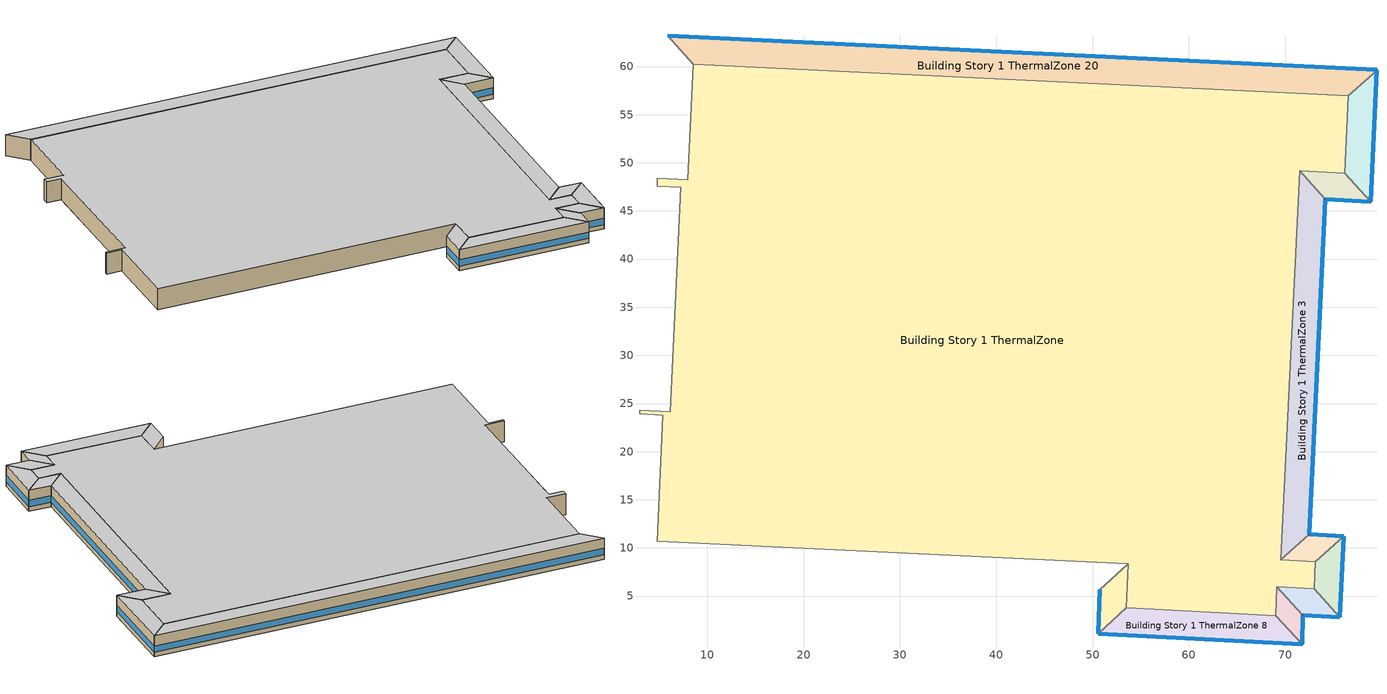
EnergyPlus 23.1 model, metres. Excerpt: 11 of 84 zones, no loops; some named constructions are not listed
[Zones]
Building Story 1 ThermalZone
 floor ground (Typical Insulated Carpeted 8in Slab Floor): 76.59,56.95 76.19,48.94 71.5,49.16 69.54,8.77 73.13,8.55 73.02,5.75 69.14,5.95 69.05,2.94 53.53,3.81 53.69,8.37 4.8,10.69 5.38,23.8 2.95,23.91 2.97,24.27 6.14,24.16 7.23,47.45 4.79,47.57 4.82,48.38 7.98,48.25 8.55,60.23 z0
 wall adiabatic (Typical Interior Wall): 53.69,8.37 53.53,3.81 69.05,2.94 69.14,5.95 73.02,5.75 73.13,8.55 69.54,8.77 71.5,49.16 76.19,48.94 76.59,56.95 8.55,60.23 7.98,48.25 4.82,48.38 4.79,47.57 7.23,47.45 6.14,24.16 2.97,24.27 2.95,23.91 5.38,23.8 4.8,10.69 53.69,8.37 z0:3.6
 ceiling adiabatic (Typical Interior Floor): 8.55,60.23 7.98,48.25 4.82,48.38 4.79,47.57 7.23,47.45 6.14,24.16 2.97,24.27 2.95,23.91 5.38,23.8 4.8,10.69 53.69,8.37 53.53,3.81 69.05,2.94 69.14,5.95 73.02,5.75 73.13,8.55 69.54,8.77 71.5,49.16 76.19,48.94 76.59,56.95 z3.6
Building Story 1 ThermalZone 1
 floor ground (Typical Insulated Carpeted 8in Slab Floor): 79.55,59.64 78.88,45.98 76.19,48.94 76.59,56.95 z0
 wall outside (Typical Insulated Steel Framed Exterior Wall R-12.99): 78.88,45.98 79.55,59.64 z0:3.6
 wall adiabatic (Typical Interior Wall): 79.55,59.64 76.59,56.95 76.19,48.94 78.88,45.98 z0:3.6
 window (U 0.55 SHGC 0.25): 78.88,46 79.55,59.61 z0.76:1.85
 ceiling adiabatic (Typical Interior Floor): 76.59,56.95 76.19,48.94 78.88,45.98 79.55,59.64 z3.6
Building Story 1 ThermalZone 2
 floor ground (Typical Insulated Carpeted 8in Slab Floor): 78.88,45.98 74.19,46.2 71.5,49.16 76.19,48.94 z0
 wall outside (Typical Insulated Steel Framed Exterior Wall R-12.99): 74.19,46.2 78.88,45.98 z0:3.6
 wall adiabatic (Typical Interior Wall): 78.88,45.98 76.19,48.94 71.5,49.16 74.19,46.2 z0:3.6
 window (U 0.55 SHGC 0.25): 74.22,46.2 78.85,45.98 z0.76:1.85
 ceiling adiabatic (Typical Interior Floor): 76.19,48.94 71.5,49.16 74.19,46.2 78.88,45.98 z3.6
Building Story 1 ThermalZone 20
 floor ground (Typical Insulated Carpeted 8in Slab Floor): 5.86,63.19 79.55,59.64 76.59,56.95 8.55,60.23 z0
 wall outside (Typical Insulated Steel Framed Exterior Wall R-12.99): 79.55,59.64 5.86,63.19 z0:3.6
 wall adiabatic (Typical Interior Wall): 5.86,63.19 8.55,60.23 76.59,56.95 79.55,59.64 z0:3.6
 window (U 0.55 SHGC 0.25): 79.52,59.64 5.89,63.19 z0.76:1.84
 ceiling adiabatic (Typical Interior Ceiling): 8.55,60.23 76.59,56.95 79.55,59.64 5.86,63.19 z3.6
Building Story 1 ThermalZone 3
 floor ground (Typical Insulated Carpeted 8in Slab Floor): 74.19,46.2 72.52,11.44 69.54,8.77 71.5,49.16 z0
 wall outside (Typical Insulated Steel Framed Exterior Wall R-12.99): 72.52,11.44 74.19,46.2 z0:3.6
 wall adiabatic (Typical Interior Wall): 74.19,46.2 71.5,49.16 69.54,8.77 72.52,11.44 z0:3.6
 window (U 0.55 SHGC 0.25): 72.52,11.46 74.19,46.18 z0.76:1.84
 ceiling adiabatic (Typical Interior Floor): 71.5,49.16 69.54,8.77 72.52,11.44 74.19,46.2 z3.6
Building Story 1 ThermalZone 4
 floor ground (Typical Insulated Carpeted 8in Slab Floor): 72.52,11.44 76.12,11.22 73.13,8.55 69.54,8.77 z0
 wall outside (Typical Insulated Steel Framed Exterior Wall R-12.99): 76.12,11.22 72.52,11.44 z0:3.6
 wall adiabatic (Typical Interior Wall): 72.52,11.44 69.54,8.77 73.13,8.55 76.12,11.22 z0:3.6
 window (U 0.55 SHGC 0.25): 76.09,11.22 72.54,11.44 z0.76:1.86
 ceiling adiabatic (Typical Interior Floor): 69.54,8.77 73.13,8.55 76.12,11.22 72.52,11.44 z3.6
Building Story 1 ThermalZone 5
 floor ground (Typical Insulated Carpeted 8in Slab Floor): 76.12,11.22 75.7,2.78 73.02,5.75 73.13,8.55 z0
 wall outside (Typical Insulated Steel Framed Exterior Wall R-12.99): 75.7,2.78 76.12,11.22 z0:3.6
 wall adiabatic (Typical Interior Wall): 76.12,11.22 73.13,8.55 73.02,5.75 75.7,2.78 z0:3.6
 window (U 0.55 SHGC 0.25): 75.7,2.8 76.11,11.19 z0.76:1.85
 ceiling adiabatic (Typical Interior Floor): 73.13,8.55 73.02,5.75 75.7,2.78 76.12,11.22 z3.6
Building Story 1 ThermalZone 6
 floor ground (Typical Insulated Carpeted 8in Slab Floor): 75.7,2.78 71.85,3 69.14,5.95 73.02,5.75 z0
 wall outside (Typical Insulated Steel Framed Exterior Wall R-12.99): 71.85,3 75.7,2.78 z0:3.6
 wall adiabatic (Typical Interior Wall): 75.7,2.78 73.02,5.75 69.14,5.95 71.85,3 z0:3.6
 window (U 0.55 SHGC 0.25): 71.87,3 75.67,2.78 z0.76:1.86
 ceiling adiabatic (Typical Interior Floor): 73.02,5.75 69.14,5.95 71.85,3 75.7,2.78 z3.6
Building Story 1 ThermalZone 7
 floor ground (Typical Insulated Carpeted 8in Slab Floor): 71.85,3 71.76,0 69.05,2.94 69.14,5.95 z0
 wall outside (Typical Insulated Steel Framed Exterior Wall R-12.99): 71.76,0 71.85,3 z0:3.6
 wall adiabatic (Typical Interior Wall): 71.85,3 69.14,5.95 69.05,2.94 71.76,0 z0:3.6
 window (U 0.55 SHGC 0.25): 71.76,0.03 71.84,2.97 z0.76:1.86
 ceiling adiabatic (Typical Interior Floor): 69.14,5.95 69.05,2.94 71.76,0 71.85,3 z3.6
Building Story 1 ThermalZone 8
 floor ground (Typical Insulated Carpeted 8in Slab Floor): 71.76,0 50.58,1.11 53.53,3.81 69.05,2.94 z0
 wall outside (Typical Insulated Steel Framed Exterior Wall R-12.99): 50.58,1.11 71.76,0 z0:3.6
 wall adiabatic (Typical Interior Wall): 71.76,0 69.05,2.94 53.53,3.81 50.58,1.11 z0:3.6
 window (U 0.55 SHGC 0.25): 50.6,1.11 71.74,0 z0.76:1.84
 ceiling adiabatic (Typical Interior Floor): 69.05,2.94 53.53,3.81 50.58,1.11 71.76,0 z3.6
Building Story 1 ThermalZone 9
 floor ground (Typical Insulated Carpeted 8in Slab Floor): 50.58,1.11 50.74,5.66 53.69,8.37 53.53,3.81 z0
 wall outside (Typical Insulated Steel Framed Exterior Wall R-12.99): 50.74,5.66 50.58,1.11 z0:3.6
 wall adiabatic (Typical Interior Wall): 50.58,1.11 53.53,3.81 53.69,8.37 50.74,5.66 z0:3.6
 window (U 0.55 SHGC 0.25): 50.74,5.64 50.58,1.14 z0.76:1.85
 ceiling adiabatic (Typical Interior Floor): 53.53,3.81 53.69,8.37 50.74,5.66 50.58,1.11 z3.6
[Material] Thermal Absorptance=0.9; Solar Absorptance=0.7
Name | Roughness | Thickness {m} | Conductivity {W/m-K} | Density {kg/m3} | Specific Heat {J/kg-K} | Visible Absorptance
100mm Normalweight concrete floor | MediumRough | 0.1016 | 2.31045 | 2322 | 832.557 | 0.7
25mm Stucco | Smooth | 0.0254 | 0.72 | 1856 | 840 | 0.7
5/8 in. Gypsum Board | MediumSmooth | 0.0159 | 0.16 | 800 | 1090 | 0.7
8 in. Normalweight Concrete Floor | MediumRough | 0.2032 | 2.31 | 2322 | 832 | 0.7
G01 13mm gypsum board | Smooth | 0.0127 | 0.160031 | 800.001 | 1090.73 | 0.5
[Material:NoMass] Roughness=Smooth; Thermal Absorptance=0.9; Solar Absorptance=0.7
Name | Thermal Resistance {m2-K/W} | Visible Absorptance
CP02 CARPET PAD; Typical Carpet Pad | 0.21648 | 0.8
Typical Insulation R-10.81 | 1.90342 | 0.7
[WindowMaterial:Gas]
Gap_1_W_0_0032: Gas Type=Air; Thickness {m}=0.0032
[WindowMaterial:Glazing] Optical Data Type=SpectralAverage; Infrared Transmittance at Normal Incidence=0; Back Side Infrared Hemispherical Emissivity=0.84; Conductivity {W/m-K}=1; Dirt Correction Factor for Solar and Visible Transmittance=1; Solar Diffusing=No
Name | Thickness {m} | Solar Transmittance at Normal Incidence | Front Side Solar Reflectance at Normal Incidence | Back Side Solar Reflectance at Normal Incidence | Visible Transmittance at Normal Incidence | Front Side Visible Reflectance at Normal Incidence | Back Side Visible Reflectance at Normal Incidence | Front Side Infrared Hemispherical Emissivity
Glass_2022F_LayerAvg | 0.0039 | 0.355897 | 0.394095 | 0.265645 | 0.677694 | 0.042734 | 0.05547 | 0.046
Glass_2175_LayerAvg | 0.0086 | 0.167758 | 0.217606 | 0.437978 | 0.416044 | 0.078729 | 0.10654 | 0.84
[Construction]
Typical Insulated Carpeted 8in Slab Floor: 8 in. Normalweight Concrete Floor, Typical Carpet Pad
Typical Insulated Steel Framed Exterior Wall R-12.99: 25mm Stucco, 5/8 in. Gypsum Board, Typical Insulation R-10.81, 5/8 in. Gypsum Board
Typical Interior Ceiling: CP02 CARPET PAD, 100mm Normalweight concrete floor
Typical Interior Floor: 100mm Normalweight concrete floor, CP02 CARPET PAD
Typical Interior Wall: G01 13mm gypsum board, G01 13mm gypsum board
U 0.55 SHGC 0.25: Glass_2175_LayerAvg, Gap_1_W_0_0032, Glass_2022F_LayerAvg
[Zone] Multiplier=1; Part of Total Floor Area=Yes
Building Story 1 ThermalZone; Building Story 1 ThermalZone 1; Building Story 1 ThermalZone 2; Building Story 1 ThermalZone 20; Building Story 1 ThermalZone 3; Building Story 1 ThermalZone 4; Building Story 1 ThermalZone 5; Building Story 1 ThermalZone 6; Building Story 1 ThermalZone 7; Building Story 1 ThermalZone 8; Building Story 1 ThermalZone 9
[Space] Space Type=Story Ground Blended Space Type
Name | Zone
Building Story 1 Space | Building Story 1 ThermalZone
Building Story 1 Space 1 | Building Story 1 ThermalZone 1
Building Story 1 Space 2 | Building Story 1 ThermalZone 2
Building Story 1 Space 20 | Building Story 1 ThermalZone 20
Building Story 1 Space 3 | Building Story 1 ThermalZone 3
Building Story 1 Space 4 | Building Story 1 ThermalZone 4
Building Story 1 Space 5 | Building Story 1 ThermalZone 5
Building Story 1 Space 6 | Building Story 1 ThermalZone 6
Building Story 1 Space 7 | Building Story 1 ThermalZone 7
Building Story 1 Space 8 | Building Story 1 ThermalZone 8
Building Story 1 Space 9 | Building Story 1 ThermalZone 9
[InternalMass] Construction=InteriorFurnishings 1
Name | Zone or ZoneList | Space or SpaceList | Surface Area {m2}
Building Story 1 Space 3 Office OfficeLarge Data Center A  - Story Ground Mass; Building Story 1 Space 3 Office OfficeLarge Data Center C  - Story Ground Mass | Building Story 1 ThermalZone 3 | Building Story 1 Space 3 | 0.28135
Building Story 1 Space 4 Office OfficeLarge Data Center A  - Story Ground Mass; Building Story 1 Space 4 Office OfficeLarge Data Center C  - Story Ground Mass | Building Story 1 ThermalZone 4 | Building Story 1 Space 4 | 0.0270395
Building Story 1 Space 1 Office OfficeLarge Data Center A  - Story Ground Mass; Building Story 1 Space 1 Office OfficeLarge Data Center C  - Story Ground Mass | Building Story 1 ThermalZone 1 | Building Story 1 Space 1 | 0.0808655
Building Story 1 Space 7 Office OfficeLarge Data Center A  - Story Ground Mass; Building Story 1 Space 7 Office OfficeLarge Data Center C  - Story Ground Mass | Building Story 1 ThermalZone 7 | Building Story 1 Space 7 | 0.0221052
Building Story 1 Space Office OfficeLarge Data Center A  - Story Ground Mass; Building Story 1 Space Office OfficeLarge Data Center C  - Story Ground Mass | Building Story 1 ThermalZone | Building Story 1 Space | 8.70961
Building Story 1 Space 6 Office OfficeLarge Data Center A  - Story Ground Mass; Building Story 1 Space 6 Office OfficeLarge Data Center C  - Story Ground Mass | Building Story 1 ThermalZone 6 | Building Story 1 Space 6 | 0.0287076
Building Story 1 Space 2 Office OfficeLarge Data Center A  - Story Ground Mass; Building Story 1 Space 2 Office OfficeLarge Data Center C  - Story Ground Mass | Building Story 1 ThermalZone 2 | Building Story 1 Space 2 | 0.0350144
Building Story 1 Space 5 Office OfficeLarge Data Center A  - Story Ground Mass; Building Story 1 Space 5 Office OfficeLarge Data Center C  - Story Ground Mass | Building Story 1 ThermalZone 5 | Building Story 1 Space 5 | 0.041962
Building Story 1 Space 8 Office OfficeLarge Data Center A  - Story Ground Mass; Building Story 1 Space 8 Office OfficeLarge Data Center C  - Story Ground Mass | Building Story 1 ThermalZone 8 | Building Story 1 Space 8 | 0.136657
Building Story 1 Space 9 Office OfficeLarge Data Center A  - Story Ground Mass; Building Story 1 Space 9 Office OfficeLarge Data Center C  - Story Ground Mass | Building Story 1 ThermalZone 9 | Building Story 1 Space 9 | 0.0342299
Building Story 1 Space 20 Office OfficeLarge Data Center A  - Story Ground Mass; Building Story 1 Space 20 Office OfficeLarge Data Center C  - Story Ground Mass | Building Story 1 ThermalZone 20 | Building Story 1 Space 20 | 0.528666
Building Story 1 Space 3 Office OfficeLarge Data Center B  - Story Ground Mass | Building Story 1 ThermalZone 3 | Building Story 1 Space 3 | 2.6494
Building Story 1 Space 4 Office OfficeLarge Data Center B  - Story Ground Mass | Building Story 1 ThermalZone 4 | Building Story 1 Space 4 | 0.254624
Building Story 1 Space 1 Office OfficeLarge Data Center B  - Story Ground Mass | Building Story 1 ThermalZone 1 | Building Story 1 Space 1 | 0.761489
Building Story 1 Space 7 Office OfficeLarge Data Center B  - Story Ground Mass | Building Story 1 ThermalZone 7 | Building Story 1 Space 7 | 0.208159
Building Story 1 Space Office OfficeLarge Data Center B  - Story Ground Mass | Building Story 1 ThermalZone | Building Story 1 Space | 82.0161
Building Story 1 Space 6 Office OfficeLarge Data Center B  - Story Ground Mass | Building Story 1 ThermalZone 6 | Building Story 1 Space 6 | 0.270332
Building Story 1 Space 2 Office OfficeLarge Data Center B  - Story Ground Mass | Building Story 1 ThermalZone 2 | Building Story 1 Space 2 | 0.329721
Building Story 1 Space 5 Office OfficeLarge Data Center B  - Story Ground Mass | Building Story 1 ThermalZone 5 | Building Story 1 Space 5 | 0.395145
Building Story 1 Space 8 Office OfficeLarge Data Center B  - Story Ground Mass | Building Story 1 ThermalZone 8 | Building Story 1 Space 8 | 1.28686
Building Story 1 Space 9 Office OfficeLarge Data Center B  - Story Ground Mass | Building Story 1 ThermalZone 9 | Building Story 1 Space 9 | 0.322334
Building Story 1 Space 20 Office OfficeLarge Data Center B  - Story Ground Mass | Building Story 1 ThermalZone 20 | Building Story 1 Space 20 | 4.97831
Building Story 1 Space 3 Office OfficeLarge Main Data Center A  - Story Ground Mass; Building Story 1 Space 3 Office OfficeLarge Main Data Center C  - Story Ground Mass | Building Story 1 ThermalZone 3 | Building Story 1 Space 3 | 0.505831
Building Story 1 Space 4 Office OfficeLarge Main Data Center A  - Story Ground Mass; Building Story 1 Space 4 Office OfficeLarge Main Data Center C  - Story Ground Mass | Building Story 1 ThermalZone 4 | Building Story 1 Space 4 | 0.0486136
Building Story 1 Space 1 Office OfficeLarge Main Data Center A  - Story Ground Mass; Building Story 1 Space 1 Office OfficeLarge Main Data Center C  - Story Ground Mass | Building Story 1 ThermalZone 1 | Building Story 1 Space 1 | 0.145386
Building Story 1 Space 7 Office OfficeLarge Main Data Center A  - Story Ground Mass; Building Story 1 Space 7 Office OfficeLarge Main Data Center C  - Story Ground Mass | Building Story 1 ThermalZone 7 | Building Story 1 Space 7 | 0.0397424
Building Story 1 Space Office OfficeLarge Main Data Center A  - Story Ground Mass; Building Story 1 Space Office OfficeLarge Main Data Center C  - Story Ground Mass | Building Story 1 ThermalZone | Building Story 1 Space | 15.6588
Building Story 1 Space 6 Office OfficeLarge Main Data Center A  - Story Ground Mass; Building Story 1 Space 6 Office OfficeLarge Main Data Center C  - Story Ground Mass | Building Story 1 ThermalZone 6 | Building Story 1 Space 6 | 0.0516125
Building Story 1 Space 2 Office OfficeLarge Main Data Center A  - Story Ground Mass; Building Story 1 Space 2 Office OfficeLarge Main Data Center C  - Story Ground Mass | Building Story 1 ThermalZone 2 | Building Story 1 Space 2 | 0.0629514
Building Story 1 Space 5 Office OfficeLarge Main Data Center A  - Story Ground Mass; Building Story 1 Space 5 Office OfficeLarge Main Data Center C  - Story Ground Mass | Building Story 1 ThermalZone 5 | Building Story 1 Space 5 | 0.0754424
Building Story 1 Space 8 Office OfficeLarge Main Data Center A  - Story Ground Mass; Building Story 1 Space 8 Office OfficeLarge Main Data Center C  - Story Ground Mass | Building Story 1 ThermalZone 8 | Building Story 1 Space 8 | 0.245691
Building Story 1 Space 9 Office OfficeLarge Main Data Center A  - Story Ground Mass; Building Story 1 Space 9 Office OfficeLarge Main Data Center C  - Story Ground Mass | Building Story 1 ThermalZone 9 | Building Story 1 Space 9 | 0.061541
Building Story 1 Space 20 Office OfficeLarge Main Data Center A  - Story Ground Mass; Building Story 1 Space 20 Office OfficeLarge Main Data Center C  - Story Ground Mass | Building Story 1 ThermalZone 20 | Building Story 1 Space 20 | 0.950474
Building Story 1 Space 3 Office OfficeLarge Main Data Center B  - Story Ground Mass | Building Story 1 ThermalZone 3 | Building Story 1 Space 3 | 4.76328
Building Story 1 Space 4 Office OfficeLarge Main Data Center B  - Story Ground Mass | Building Story 1 ThermalZone 4 | Building Story 1 Space 4 | 0.457782
Building Story 1 Space 1 Office OfficeLarge Main Data Center B  - Story Ground Mass | Building Story 1 ThermalZone 1 | Building Story 1 Space 1 | 1.36906
Building Story 1 Space 7 Office OfficeLarge Main Data Center B  - Story Ground Mass | Building Story 1 ThermalZone 7 | Building Story 1 Space 7 | 0.374244
Building Story 1 Space Office OfficeLarge Main Data Center B  - Story Ground Mass | Building Story 1 ThermalZone | Building Story 1 Space | 147.455
Building Story 1 Space 6 Office OfficeLarge Main Data Center B  - Story Ground Mass | Building Story 1 ThermalZone 6 | Building Story 1 Space 6 | 0.486022
Building Story 1 Space 2 Office OfficeLarge Main Data Center B  - Story Ground Mass | Building Story 1 ThermalZone 2 | Building Story 1 Space 2 | 0.592797
Building Story 1 Space 5 Office OfficeLarge Main Data Center B  - Story Ground Mass | Building Story 1 ThermalZone 5 | Building Story 1 Space 5 | 0.710421
Building Story 1 Space 8 Office OfficeLarge Main Data Center B  - Story Ground Mass | Building Story 1 ThermalZone 8 | Building Story 1 Space 8 | 2.31361
Building Story 1 Space 9 Office OfficeLarge Main Data Center B  - Story Ground Mass | Building Story 1 ThermalZone 9 | Building Story 1 Space 9 | 0.579515
Building Story 1 Space 20 Office OfficeLarge Main Data Center B  - Story Ground Mass | Building Story 1 ThermalZone 20 | Building Story 1 Space 20 | 8.95036
Building Story 1 Space 3 SecondarySchool Auditorium A  - Story Ground Mass; Building Story 1 Space 3 SecondarySchool Auditorium C  - Story Ground Mass | Building Story 1 ThermalZone 3 | Building Story 1 Space 3 | 2.26277
Building Story 1 Space 4 SecondarySchool Auditorium A  - Story Ground Mass; Building Story 1 Space 4 SecondarySchool Auditorium C  - Story Ground Mass | Building Story 1 ThermalZone 4 | Building Story 1 Space 4 | 0.217467
Building Story 1 Space 1 SecondarySchool Auditorium A  - Story Ground Mass; Building Story 1 Space 1 SecondarySchool Auditorium C  - Story Ground Mass | Building Story 1 ThermalZone 1 | Building Story 1 Space 1 | 0.650365
Building Story 1 Space 7 SecondarySchool Auditorium A  - Story Ground Mass; Building Story 1 Space 7 SecondarySchool Auditorium C  - Story Ground Mass | Building Story 1 ThermalZone 7 | Building Story 1 Space 7 | 0.177783
Building Story 1 Space SecondarySchool Auditorium A  - Story Ground Mass; Building Story 1 Space SecondarySchool Auditorium C  - Story Ground Mass | Building Story 1 ThermalZone | Building Story 1 Space | 70.0475
Building Story 1 Space 6 SecondarySchool Auditorium A  - Story Ground Mass; Building Story 1 Space 6 SecondarySchool Auditorium C  - Story Ground Mass | Building Story 1 ThermalZone 6 | Building Story 1 Space 6 | 0.230882
Building Story 1 Space 2 SecondarySchool Auditorium A  - Story Ground Mass; Building Story 1 Space 2 SecondarySchool Auditorium C  - Story Ground Mass | Building Story 1 ThermalZone 2 | Building Story 1 Space 2 | 0.281605
Building Story 1 Space 5 SecondarySchool Auditorium A  - Story Ground Mass; Building Story 1 Space 5 SecondarySchool Auditorium C  - Story Ground Mass | Building Story 1 ThermalZone 5 | Building Story 1 Space 5 | 0.337482
Building Story 1 Space 8 SecondarySchool Auditorium A  - Story Ground Mass; Building Story 1 Space 8 SecondarySchool Auditorium C  - Story Ground Mass | Building Story 1 ThermalZone 8 | Building Story 1 Space 8 | 1.09907
Building Story 1 Space 9 SecondarySchool Auditorium A  - Story Ground Mass; Building Story 1 Space 9 SecondarySchool Auditorium C  - Story Ground Mass | Building Story 1 ThermalZone 9 | Building Story 1 Space 9 | 0.275296
Building Story 1 Space 20 SecondarySchool Auditorium A  - Story Ground Mass; Building Story 1 Space 20 SecondarySchool Auditorium C  - Story Ground Mass | Building Story 1 ThermalZone 20 | Building Story 1 Space 20 | 4.25182
Building Story 1 Space 3 SecondarySchool Auditorium B  - Story Ground Mass | Building Story 1 ThermalZone 3 | Building Story 1 Space 3 | 21.3079
Building Story 1 Space 4 SecondarySchool Auditorium B  - Story Ground Mass | Building Story 1 ThermalZone 4 | Building Story 1 Space 4 | 2.04783
Building Story 1 Space 1 SecondarySchool Auditorium B  - Story Ground Mass | Building Story 1 ThermalZone 1 | Building Story 1 Space 1 | 6.12432
Building Story 1 Space 7 SecondarySchool Auditorium B  - Story Ground Mass | Building Story 1 ThermalZone 7 | Building Story 1 Space 7 | 1.67413
Building Story 1 Space SecondarySchool Auditorium B  - Story Ground Mass | Building Story 1 ThermalZone | Building Story 1 Space | 659.619
Building Story 1 Space 6 SecondarySchool Auditorium B  - Story Ground Mass | Building Story 1 ThermalZone 6 | Building Story 1 Space 6 | 2.17416
Building Story 1 Space 2 SecondarySchool Auditorium B  - Story Ground Mass | Building Story 1 ThermalZone 2 | Building Story 1 Space 2 | 2.6518
Building Story 1 Space 5 SecondarySchool Auditorium B  - Story Ground Mass | Building Story 1 ThermalZone 5 | Building Story 1 Space 5 | 3.17798
Building Story 1 Space 8 SecondarySchool Auditorium B  - Story Ground Mass | Building Story 1 ThermalZone 8 | Building Story 1 Space 8 | 10.3496
Building Story 1 Space 9 SecondarySchool Auditorium B  - Story Ground Mass | Building Story 1 ThermalZone 9 | Building Story 1 Space 9 | 2.59239
Building Story 1 Space 20 SecondarySchool Auditorium B  - Story Ground Mass | Building Story 1 ThermalZone 20 | Building Story 1 Space 20 | 40.0383
Building Story 1 Space 3 SecondarySchool Cafeteria A  - Story Ground Mass; Building Story 1 Space 3 SecondarySchool Cafeteria C  - Story Ground Mass | Building Story 1 ThermalZone 3 | Building Story 1 Space 3 | 1.43219
Building Story 1 Space 4 SecondarySchool Cafeteria A  - Story Ground Mass; Building Story 1 Space 4 SecondarySchool Cafeteria C  - Story Ground Mass | Building Story 1 ThermalZone 4 | Building Story 1 Space 4 | 0.137643
Building Story 1 Space 1 SecondarySchool Cafeteria A  - Story Ground Mass; Building Story 1 Space 1 SecondarySchool Cafeteria C  - Story Ground Mass | Building Story 1 ThermalZone 1 | Building Story 1 Space 1 | 0.41164
Building Story 1 Space 7 SecondarySchool Cafeteria A  - Story Ground Mass; Building Story 1 Space 7 SecondarySchool Cafeteria C  - Story Ground Mass | Building Story 1 ThermalZone 7 | Building Story 1 Space 7 | 0.112525
Building Story 1 Space SecondarySchool Cafeteria A  - Story Ground Mass; Building Story 1 Space SecondarySchool Cafeteria C  - Story Ground Mass | Building Story 1 ThermalZone | Building Story 1 Space | 44.3356
Building Story 1 Space 6 SecondarySchool Cafeteria A  - Story Ground Mass; Building Story 1 Space 6 SecondarySchool Cafeteria C  - Story Ground Mass | Building Story 1 ThermalZone 6 | Building Story 1 Space 6 | 0.146134
Building Story 1 Space 2 SecondarySchool Cafeteria A  - Story Ground Mass; Building Story 1 Space 2 SecondarySchool Cafeteria C  - Story Ground Mass | Building Story 1 ThermalZone 2 | Building Story 1 Space 2 | 0.178238
Building Story 1 Space 5 SecondarySchool Cafeteria A  - Story Ground Mass; Building Story 1 Space 5 SecondarySchool Cafeteria C  - Story Ground Mass | Building Story 1 ThermalZone 5 | Building Story 1 Space 5 | 0.213605
Building Story 1 Space 8 SecondarySchool Cafeteria A  - Story Ground Mass; Building Story 1 Space 8 SecondarySchool Cafeteria C  - Story Ground Mass | Building Story 1 ThermalZone 8 | Building Story 1 Space 8 | 0.69564
Building Story 1 Space 9 SecondarySchool Cafeteria A  - Story Ground Mass; Building Story 1 Space 9 SecondarySchool Cafeteria C  - Story Ground Mass | Building Story 1 ThermalZone 9 | Building Story 1 Space 9 | 0.174245
Building Story 1 Space 20 SecondarySchool Cafeteria A  - Story Ground Mass; Building Story 1 Space 20 SecondarySchool Cafeteria C  - Story Ground Mass | Building Story 1 ThermalZone 20 | Building Story 1 Space 20 | 2.69113
Building Story 1 Space 3 SecondarySchool Cafeteria B  - Story Ground Mass | Building Story 1 ThermalZone 3 | Building Story 1 Space 3 | 13.4866
Building Story 1 Space 4 SecondarySchool Cafeteria B  - Story Ground Mass | Building Story 1 ThermalZone 4 | Building Story 1 Space 4 | 1.29614
Building Story 1 Space 1 SecondarySchool Cafeteria B  - Story Ground Mass | Building Story 1 ThermalZone 1 | Building Story 1 Space 1 | 3.8763
Building Story 1 Space 7 SecondarySchool Cafeteria B  - Story Ground Mass | Building Story 1 ThermalZone 7 | Building Story 1 Space 7 | 1.05962
Building Story 1 Space SecondarySchool Cafeteria B  - Story Ground Mass | Building Story 1 ThermalZone | Building Story 1 Space | 417.497
Building Story 1 Space 6 SecondarySchool Cafeteria B  - Story Ground Mass | Building Story 1 ThermalZone 6 | Building Story 1 Space 6 | 1.3761
Building Story 1 Space 2 SecondarySchool Cafeteria B  - Story Ground Mass | Building Story 1 ThermalZone 2 | Building Story 1 Space 2 | 1.67842
Building Story 1 Space 5 SecondarySchool Cafeteria B  - Story Ground Mass | Building Story 1 ThermalZone 5 | Building Story 1 Space 5 | 2.01146
Building Story 1 Space 8 SecondarySchool Cafeteria B  - Story Ground Mass | Building Story 1 ThermalZone 8 | Building Story 1 Space 8 | 6.55066
Building Story 1 Space 9 SecondarySchool Cafeteria B  - Story Ground Mass | Building Story 1 ThermalZone 9 | Building Story 1 Space 9 | 1.64082
Building Story 1 Space 20 SecondarySchool Cafeteria B  - Story Ground Mass | Building Story 1 ThermalZone 20 | Building Story 1 Space 20 | 25.3417
Building Story 1 Space 3 SecondarySchool ComputerRoom A  - Story Ground Mass; Building Story 1 Space 3 SecondarySchool ComputerRoom C  - Story Ground Mass | Building Story 1 ThermalZone 3 | Building Story 1 Space 3 | 2.18645
Building Story 1 Space 4 SecondarySchool ComputerRoom A  - Story Ground Mass; Building Story 1 Space 4 SecondarySchool ComputerRoom C  - Story Ground Mass | Building Story 1 ThermalZone 4 | Building Story 1 Space 4 | 0.210132
Building Story 1 Space 1 SecondarySchool ComputerRoom A  - Story Ground Mass; Building Story 1 Space 1 SecondarySchool ComputerRoom C  - Story Ground Mass | Building Story 1 ThermalZone 1 | Building Story 1 Space 1 | 0.628428
Building Story 1 Space 7 SecondarySchool ComputerRoom A  - Story Ground Mass; Building Story 1 Space 7 SecondarySchool ComputerRoom C  - Story Ground Mass | Building Story 1 ThermalZone 7 | Building Story 1 Space 7 | 0.171786
Building Story 1 Space SecondarySchool ComputerRoom A  - Story Ground Mass; Building Story 1 Space SecondarySchool ComputerRoom C  - Story Ground Mass | Building Story 1 ThermalZone | Building Story 1 Space | 67.6848
Building Story 1 Space 6 SecondarySchool ComputerRoom A  - Story Ground Mass; Building Story 1 Space 6 SecondarySchool ComputerRoom C  - Story Ground Mass | Building Story 1 ThermalZone 6 | Building Story 1 Space 6 | 0.223094
Building Story 1 Space 2 SecondarySchool ComputerRoom A  - Story Ground Mass; Building Story 1 Space 2 SecondarySchool ComputerRoom C  - Story Ground Mass | Building Story 1 ThermalZone 2 | Building Story 1 Space 2 | 0.272107
Building Story 1 Space 5 SecondarySchool ComputerRoom A  - Story Ground Mass; Building Story 1 Space 5 SecondarySchool ComputerRoom C  - Story Ground Mass | Building Story 1 ThermalZone 5 | Building Story 1 Space 5 | 0.326099
Building Story 1 Space 8 SecondarySchool ComputerRoom A  - Story Ground Mass; Building Story 1 Space 8 SecondarySchool ComputerRoom C  - Story Ground Mass | Building Story 1 ThermalZone 8 | Building Story 1 Space 8 | 1.062
Building Story 1 Space 9 SecondarySchool ComputerRoom A  - Story Ground Mass; Building Story 1 Space 9 SecondarySchool ComputerRoom C  - Story Ground Mass | Building Story 1 ThermalZone 9 | Building Story 1 Space 9 | 0.26601
Building Story 1 Space 20 SecondarySchool ComputerRoom A  - Story Ground Mass; Building Story 1 Space 20 SecondarySchool ComputerRoom C  - Story Ground Mass | Building Story 1 ThermalZone 20 | Building Story 1 Space 20 | 4.10841
Building Story 1 Space 3 SecondarySchool ComputerRoom B  - Story Ground Mass | Building Story 1 ThermalZone 3 | Building Story 1 Space 3 | 20.5892
Building Story 1 Space 4 SecondarySchool ComputerRoom B  - Story Ground Mass | Building Story 1 ThermalZone 4 | Building Story 1 Space 4 | 1.97875
Building Story 1 Space 1 SecondarySchool ComputerRoom B  - Story Ground Mass | Building Story 1 ThermalZone 1 | Building Story 1 Space 1 | 5.91774
Building Story 1 Space 7 SecondarySchool ComputerRoom B  - Story Ground Mass | Building Story 1 ThermalZone 7 | Building Story 1 Space 7 | 1.61766
Building Story 1 Space SecondarySchool ComputerRoom B  - Story Ground Mass | Building Story 1 ThermalZone | Building Story 1 Space | 637.37
Building Story 1 Space 6 SecondarySchool ComputerRoom B  - Story Ground Mass | Building Story 1 ThermalZone 6 | Building Story 1 Space 6 | 2.10082
Building Story 1 Space 2 SecondarySchool ComputerRoom B  - Story Ground Mass | Building Story 1 ThermalZone 2 | Building Story 1 Space 2 | 2.56236
Building Story 1 Space 5 SecondarySchool ComputerRoom B  - Story Ground Mass | Building Story 1 ThermalZone 5 | Building Story 1 Space 5 | 3.07078
Building Story 1 Space 8 SecondarySchool ComputerRoom B  - Story Ground Mass | Building Story 1 ThermalZone 8 | Building Story 1 Space 8 | 10.0005
Building Story 1 Space 9 SecondarySchool ComputerRoom B  - Story Ground Mass | Building Story 1 ThermalZone 9 | Building Story 1 Space 9 | 2.50494
Building Story 1 Space 20 SecondarySchool ComputerRoom B  - Story Ground Mass | Building Story 1 ThermalZone 20 | Building Story 1 Space 20 | 38.6878
Building Story 1 Space 3 SecondarySchool Gym A  - Story Ground Mass; Building Story 1 Space 3 SecondarySchool Gym C  - Story Ground Mass | Building Story 1 ThermalZone 3 | Building Story 1 Space 3 | 2.59961
Building Story 1 Space 4 SecondarySchool Gym A  - Story Ground Mass; Building Story 1 Space 4 SecondarySchool Gym C  - Story Ground Mass | Building Story 1 ThermalZone 4 | Building Story 1 Space 4 | 0.249839
Building Story 1 Space 1 SecondarySchool Gym A  - Story Ground Mass; Building Story 1 Space 1 SecondarySchool Gym C  - Story Ground Mass | Building Story 1 ThermalZone 1 | Building Story 1 Space 1 | 0.747179
Building Story 1 Space 7 SecondarySchool Gym A  - Story Ground Mass; Building Story 1 Space 7 SecondarySchool Gym C  - Story Ground Mass | Building Story 1 ThermalZone 7 | Building Story 1 Space 7 | 0.204247
Building Story 1 Space SecondarySchool Gym A  - Story Ground Mass; Building Story 1 Space SecondarySchool Gym C  - Story Ground Mass | Building Story 1 ThermalZone | Building Story 1 Space | 80.4749
Building Story 1 Space 6 SecondarySchool Gym A  - Story Ground Mass; Building Story 1 Space 6 SecondarySchool Gym C  - Story Ground Mass | Building Story 1 ThermalZone 6 | Building Story 1 Space 6 | 0.265251
Building Story 1 Space 2 SecondarySchool Gym A  - Story Ground Mass; Building Story 1 Space 2 SecondarySchool Gym C  - Story Ground Mass | Building Story 1 ThermalZone 2 | Building Story 1 Space 2 | 0.323525
Building Story 1 Space 5 SecondarySchool Gym A  - Story Ground Mass; Building Story 1 Space 5 SecondarySchool Gym C  - Story Ground Mass | Building Story 1 ThermalZone 5 | Building Story 1 Space 5 | 0.38772
Building Story 1 Space 8 SecondarySchool Gym A  - Story Ground Mass; Building Story 1 Space 8 SecondarySchool Gym C  - Story Ground Mass | Building Story 1 ThermalZone 8 | Building Story 1 Space 8 | 1.26268
Building Story 1 Space 9 SecondarySchool Gym A  - Story Ground Mass; Building Story 1 Space 9 SecondarySchool Gym C  - Story Ground Mass | Building Story 1 ThermalZone 9 | Building Story 1 Space 9 | 0.316276
Building Story 1 Space 20 SecondarySchool Gym A  - Story Ground Mass; Building Story 1 Space 20 SecondarySchool Gym C  - Story Ground Mass | Building Story 1 ThermalZone 20 | Building Story 1 Space 20 | 4.88475
Building Story 1 Space 3 SecondarySchool Gym A end_a - Story Ground Mass; Building Story 1 Space 3 SecondarySchool Gym C end_a - Story Ground Mass; Building Story 1 Space 3 SecondarySchool Office A end_b - Story Ground Mass | Building Story 1 ThermalZone 3 | Building Story 1 Space 3 | 1.09236
Building Story 1 Space 4 SecondarySchool Gym A end_a - Story Ground Mass; Building Story 1 Space 4 SecondarySchool Gym C end_a - Story Ground Mass; Building Story 1 Space 4 SecondarySchool Office A end_b - Story Ground Mass | Building Story 1 ThermalZone 4 | Building Story 1 Space 4 | 0.104983
Building Story 1 Space 1 SecondarySchool Gym A end_a - Story Ground Mass; Building Story 1 Space 1 SecondarySchool Gym C end_a - Story Ground Mass; Building Story 1 Space 1 SecondarySchool Office A end_b - Story Ground Mass | Building Story 1 ThermalZone 1 | Building Story 1 Space 1 | 0.313966
Building Story 1 Space 7 SecondarySchool Gym A end_a - Story Ground Mass; Building Story 1 Space 7 SecondarySchool Gym C end_a - Story Ground Mass; Building Story 1 Space 7 SecondarySchool Office A end_b - Story Ground Mass | Building Story 1 ThermalZone 7 | Building Story 1 Space 7 | 0.0858251
Building Story 1 Space SecondarySchool Gym A end_a - Story Ground Mass; Building Story 1 Space SecondarySchool Gym C end_a - Story Ground Mass | Building Story 1 ThermalZone | Building Story 1 Space | 33.8157
Building Story 1 Space 6 SecondarySchool Gym A end_a - Story Ground Mass; Building Story 1 Space 6 SecondarySchool Gym C end_a - Story Ground Mass | Building Story 1 ThermalZone 6 | Building Story 1 Space 6 | 0.111459
Building Story 1 Space 2 SecondarySchool Gym A end_a - Story Ground Mass; Building Story 1 Space 2 SecondarySchool Gym C end_a - Story Ground Mass | Building Story 1 ThermalZone 2 | Building Story 1 Space 2 | 0.135946
Building Story 1 Space 5 SecondarySchool Gym A end_a - Story Ground Mass; Building Story 1 Space 5 SecondarySchool Gym C end_a - Story Ground Mass | Building Story 1 ThermalZone 5 | Building Story 1 Space 5 | 0.16292
Building Story 1 Space 8 SecondarySchool Gym A end_a - Story Ground Mass; Building Story 1 Space 8 SecondarySchool Gym C end_a - Story Ground Mass | Building Story 1 ThermalZone 8 | Building Story 1 Space 8 | 0.530579
Building Story 1 Space 9 SecondarySchool Gym A end_a - Story Ground Mass; Building Story 1 Space 9 SecondarySchool Gym C end_a - Story Ground Mass | Building Story 1 ThermalZone 9 | Building Story 1 Space 9 | 0.1329
Building Story 1 Space 20 SecondarySchool Gym A end_a - Story Ground Mass; Building Story 1 Space 20 SecondarySchool Gym C end_a - Story Ground Mass | Building Story 1 ThermalZone 20 | Building Story 1 Space 20 | 2.05258
Building Story 1 Space 3 SecondarySchool Gym B  - Story Ground Mass | Building Story 1 ThermalZone 3 | Building Story 1 Space 3 | 24.4798
Building Story 1 Space 4 SecondarySchool Gym B  - Story Ground Mass | Building Story 1 ThermalZone 4 | Building Story 1 Space 4 | 2.35267
Building Story 1 Space 1 SecondarySchool Gym B  - Story Ground Mass | Building Story 1 ThermalZone 1 | Building Story 1 Space 1 | 7.03599
Building Story 1 Space 7 SecondarySchool Gym B  - Story Ground Mass | Building Story 1 ThermalZone 7 | Building Story 1 Space 7 | 1.92334
Building Story 1 Space SecondarySchool Gym B  - Story Ground Mass | Building Story 1 ThermalZone | Building Story 1 Space | 757.81
Building Story 1 Space 6 SecondarySchool Gym B  - Story Ground Mass | Building Story 1 ThermalZone 6 | Building Story 1 Space 6 | 2.4978
Building Story 1 Space 2 SecondarySchool Gym B  - Story Ground Mass | Building Story 1 ThermalZone 2 | Building Story 1 Space 2 | 3.04655
Building Story 1 Space 5 SecondarySchool Gym B  - Story Ground Mass | Building Story 1 ThermalZone 5 | Building Story 1 Space 5 | 3.65105
Building Story 1 Space 8 SecondarySchool Gym B  - Story Ground Mass | Building Story 1 ThermalZone 8 | Building Story 1 Space 8 | 11.8903
Building Story 1 Space 9 SecondarySchool Gym B  - Story Ground Mass | Building Story 1 ThermalZone 9 | Building Story 1 Space 9 | 2.97829
Building Story 1 Space 20 SecondarySchool Gym B  - Story Ground Mass | Building Story 1 ThermalZone 20 | Building Story 1 Space 20 | 45.9984
Building Story 1 Space 3 SecondarySchool Gym B end_a - Story Ground Mass | Building Story 1 ThermalZone 3 | Building Story 1 Space 3 | 10.2865
Building Story 1 Space 4 SecondarySchool Gym B end_a - Story Ground Mass | Building Story 1 ThermalZone 4 | Building Story 1 Space 4 | 0.988595
Building Story 1 Space 1 SecondarySchool Gym B end_a - Story Ground Mass | Building Story 1 ThermalZone 1 | Building Story 1 Space 1 | 2.95653
Building Story 1 Space 7 SecondarySchool Gym B end_a - Story Ground Mass | Building Story 1 ThermalZone 7 | Building Story 1 Space 7 | 0.808192
Building Story 1 Space SecondarySchool Gym B end_a - Story Ground Mass | Building Story 1 ThermalZone | Building Story 1 Space | 318.433
Building Story 1 Space 6 SecondarySchool Gym B end_a - Story Ground Mass | Building Story 1 ThermalZone 6 | Building Story 1 Space 6 | 1.04958
Building Story 1 Space 2 SecondarySchool Gym B end_a - Story Ground Mass | Building Story 1 ThermalZone 2 | Building Story 1 Space 2 | 1.28017
Building Story 1 Space 5 SecondarySchool Gym B end_a - Story Ground Mass | Building Story 1 ThermalZone 5 | Building Story 1 Space 5 | 1.53418
Building Story 1 Space 8 SecondarySchool Gym B end_a - Story Ground Mass | Building Story 1 ThermalZone 8 | Building Story 1 Space 8 | 4.99632
Building Story 1 Space 9 SecondarySchool Gym B end_a - Story Ground Mass | Building Story 1 ThermalZone 9 | Building Story 1 Space 9 | 1.25148
Building Story 1 Space 20 SecondarySchool Gym B end_a - Story Ground Mass | Building Story 1 ThermalZone 20 | Building Story 1 Space 20 | 19.3286
Building Story 1 Space 3 SecondarySchool Kitchen A  - Story Ground Mass; Building Story 1 Space 3 SecondarySchool Kitchen C  - Story Ground Mass | Building Story 1 ThermalZone 3 | Building Story 1 Space 3 | 0.493859
Building Story 1 Space 4 SecondarySchool Kitchen A  - Story Ground Mass; Building Story 1 Space 4 SecondarySchool Kitchen C  - Story Ground Mass | Building Story 1 ThermalZone 4 | Building Story 1 Space 4 | 0.047463
Building Story 1 Space 1 SecondarySchool Kitchen A  - Story Ground Mass; Building Story 1 Space 1 SecondarySchool Kitchen C  - Story Ground Mass | Building Story 1 ThermalZone 1 | Building Story 1 Space 1 | 0.141945
Building Story 1 Space 7 SecondarySchool Kitchen A  - Story Ground Mass; Building Story 1 Space 7 SecondarySchool Kitchen C  - Story Ground Mass | Building Story 1 ThermalZone 7 | Building Story 1 Space 7 | 0.0388018
Building Story 1 Space SecondarySchool Kitchen A  - Story Ground Mass; Building Story 1 Space SecondarySchool Kitchen C  - Story Ground Mass | Building Story 1 ThermalZone | Building Story 1 Space | 15.2882
Building Story 1 Space 6 SecondarySchool Kitchen A  - Story Ground Mass; Building Story 1 Space 6 SecondarySchool Kitchen C  - Story Ground Mass | Building Story 1 ThermalZone 6 | Building Story 1 Space 6 | 0.0503909
Building Story 1 Space 2 SecondarySchool Kitchen A  - Story Ground Mass; Building Story 1 Space 2 SecondarySchool Kitchen C  - Story Ground Mass | Building Story 1 ThermalZone 2 | Building Story 1 Space 2 | 0.0614615
Building Story 1 Space 5 SecondarySchool Kitchen A  - Story Ground Mass; Building Story 1 Space 5 SecondarySchool Kitchen C  - Story Ground Mass | Building Story 1 ThermalZone 5 | Building Story 1 Space 5 | 0.0736568
Building Story 1 Space 8 SecondarySchool Kitchen A  - Story Ground Mass; Building Story 1 Space 8 SecondarySchool Kitchen C  - Story Ground Mass | Building Story 1 ThermalZone 8 | Building Story 1 Space 8 | 0.239876
Building Story 1 Space 9 SecondarySchool Kitchen A  - Story Ground Mass; Building Story 1 Space 9 SecondarySchool Kitchen C  - Story Ground Mass | Building Story 1 ThermalZone 9 | Building Story 1 Space 9 | 0.0600844
Building Story 1 Space 20 SecondarySchool Kitchen A  - Story Ground Mass; Building Story 1 Space 20 SecondarySchool Kitchen C  - Story Ground Mass | Building Story 1 ThermalZone 20 | Building Story 1 Space 20 | 0.927977
Building Story 1 Space 3 SecondarySchool Kitchen B  - Story Ground Mass | Building Story 1 ThermalZone 3 | Building Story 1 Space 3 | 4.65054
Building Story 1 Space 4 SecondarySchool Kitchen B  - Story Ground Mass | Building Story 1 ThermalZone 4 | Building Story 1 Space 4 | 0.446947
Building Story 1 Space 1 SecondarySchool Kitchen B  - Story Ground Mass | Building Story 1 ThermalZone 1 | Building Story 1 Space 1 | 1.33666
Building Story 1 Space 7 SecondarySchool Kitchen B  - Story Ground Mass | Building Story 1 ThermalZone 7 | Building Story 1 Space 7 | 0.365386
Building Story 1 Space SecondarySchool Kitchen B  - Story Ground Mass | Building Story 1 ThermalZone | Building Story 1 Space | 143.964
Building Story 1 Space 6 SecondarySchool Kitchen B  - Story Ground Mass | Building Story 1 ThermalZone 6 | Building Story 1 Space 6 | 0.474518
Building Story 1 Space 2 SecondarySchool Kitchen B  - Story Ground Mass | Building Story 1 ThermalZone 2 | Building Story 1 Space 2 | 0.578766
Building Story 1 Space 5 SecondarySchool Kitchen B  - Story Ground Mass | Building Story 1 ThermalZone 5 | Building Story 1 Space 5 | 0.693606
Building Story 1 Space 8 SecondarySchool Kitchen B  - Story Ground Mass | Building Story 1 ThermalZone 8 | Building Story 1 Space 8 | 2.25885
Building Story 1 Space 9 SecondarySchool Kitchen B  - Story Ground Mass | Building Story 1 ThermalZone 9 | Building Story 1 Space 9 | 0.565799
Building Story 1 Space 20 SecondarySchool Kitchen B  - Story Ground Mass | Building Story 1 ThermalZone 20 | Building Story 1 Space 20 | 8.73852
Building Story 1 Space 3 SecondarySchool Library A  - Story Ground Mass; Building Story 1 Space 3 SecondarySchool Library C  - Story Ground Mass | Building Story 1 ThermalZone 3 | Building Story 1 Space 3 | 1.92605
Building Story 1 Space 4 SecondarySchool Library A  - Story Ground Mass; Building Story 1 Space 4 SecondarySchool Library C  - Story Ground Mass | Building Story 1 ThermalZone 4 | Building Story 1 Space 4 | 0.185106
Building Story 1 Space 1 SecondarySchool Library A  - Story Ground Mass; Building Story 1 Space 1 SecondarySchool Library C  - Story Ground Mass | Building Story 1 ThermalZone 1 | Building Story 1 Space 1 | 0.553585
Building Story 1 Space 7 SecondarySchool Library A  - Story Ground Mass; Building Story 1 Space 7 SecondarySchool Library C  - Story Ground Mass | Building Story 1 ThermalZone 7 | Building Story 1 Space 7 | 0.151327
Building Story 1 Space SecondarySchool Library A  - Story Ground Mass; Building Story 1 Space SecondarySchool Library C  - Story Ground Mass | Building Story 1 ThermalZone | Building Story 1 Space | 59.6238
Building Story 1 Space 6 SecondarySchool Library A  - Story Ground Mass; Building Story 1 Space 6 SecondarySchool Library C  - Story Ground Mass | Building Story 1 ThermalZone 6 | Building Story 1 Space 6 | 0.196525
Building Story 1 Space 2 SecondarySchool Library A  - Story Ground Mass; Building Story 1 Space 2 SecondarySchool Library C  - Story Ground Mass | Building Story 1 ThermalZone 2 | Building Story 1 Space 2 | 0.2397
Building Story 1 Space 5 SecondarySchool Library A  - Story Ground Mass; Building Story 1 Space 5 SecondarySchool Library C  - Story Ground Mass | Building Story 1 ThermalZone 5 | Building Story 1 Space 5 | 0.287261
Building Story 1 Space 8 SecondarySchool Library A  - Story Ground Mass; Building Story 1 Space 8 SecondarySchool Library C  - Story Ground Mass | Building Story 1 ThermalZone 8 | Building Story 1 Space 8 | 0.935517
Building Story 1 Space 9 SecondarySchool Library A  - Story Ground Mass; Building Story 1 Space 9 SecondarySchool Library C  - Story Ground Mass | Building Story 1 ThermalZone 9 | Building Story 1 Space 9 | 0.234329
Building Story 1 Space 20 SecondarySchool Library A  - Story Ground Mass; Building Story 1 Space 20 SecondarySchool Library C  - Story Ground Mass | Building Story 1 ThermalZone 20 | Building Story 1 Space 20 | 3.61911
Building Story 1 Space 3 SecondarySchool Library B  - Story Ground Mass | Building Story 1 ThermalZone 3 | Building Story 1 Space 3 | 18.1371
Building Story 1 Space 4 SecondarySchool Library B  - Story Ground Mass | Building Story 1 ThermalZone 4 | Building Story 1 Space 4 | 1.74309
Building Story 1 Space 1 SecondarySchool Library B  - Story Ground Mass | Building Story 1 ThermalZone 1 | Building Story 1 Space 1 | 5.21296
Building Story 1 Space 7 SecondarySchool Library B  - Story Ground Mass | Building Story 1 ThermalZone 7 | Building Story 1 Space 7 | 1.42501
Building Story 1 Space SecondarySchool Library B  - Story Ground Mass | Building Story 1 ThermalZone | Building Story 1 Space | 561.462
Building Story 1 Space 6 SecondarySchool Library B  - Story Ground Mass | Building Story 1 ThermalZone 6 | Building Story 1 Space 6 | 1.85062
Building Story 1 Space 2 SecondarySchool Library B  - Story Ground Mass | Building Story 1 ThermalZone 2 | Building Story 1 Space 2 | 2.25719
Building Story 1 Space 5 SecondarySchool Library B  - Story Ground Mass | Building Story 1 ThermalZone 5 | Building Story 1 Space 5 | 2.70506
Building Story 1 Space 8 SecondarySchool Library B  - Story Ground Mass | Building Story 1 ThermalZone 8 | Building Story 1 Space 8 | 8.80951
Building Story 1 Space 9 SecondarySchool Library B  - Story Ground Mass | Building Story 1 ThermalZone 9 | Building Story 1 Space 9 | 2.20661
Building Story 1 Space 20 SecondarySchool Library B  - Story Ground Mass | Building Story 1 ThermalZone 20 | Building Story 1 Space 20 | 34.0802
Building Story 1 Space 3 SecondarySchool Lobby A  - Story Ground Mass; Building Story 1 Space 3 SecondarySchool Lobby C  - Story Ground Mass | Building Story 1 ThermalZone 3 | Building Story 1 Space 3 | 0.96078
Building Story 1 Space 4 SecondarySchool Lobby A  - Story Ground Mass; Building Story 1 Space 4 SecondarySchool Lobby C  - Story Ground Mass | Building Story 1 ThermalZone 4 | Building Story 1 Space 4 | 0.0923371
Building Story 1 Space 1 SecondarySchool Lobby A  - Story Ground Mass; Building Story 1 Space 1 SecondarySchool Lobby C  - Story Ground Mass | Building Story 1 ThermalZone 1 | Building Story 1 Space 1 | 0.276147
Building Story 1 Space 7 SecondarySchool Lobby A  - Story Ground Mass; Building Story 1 Space 7 SecondarySchool Lobby C  - Story Ground Mass | Building Story 1 ThermalZone 7 | Building Story 1 Space 7 | 0.0754871
Building Story 1 Space SecondarySchool Lobby A  - Story Ground Mass; Building Story 1 Space SecondarySchool Lobby C  - Story Ground Mass | Building Story 1 ThermalZone | Building Story 1 Space | 29.7424
Building Story 1 Space 6 SecondarySchool Lobby A  - Story Ground Mass; Building Story 1 Space 6 SecondarySchool Lobby C  - Story Ground Mass | Building Story 1 ThermalZone 6 | Building Story 1 Space 6 | 0.0980333
Building Story 1 Space 2 SecondarySchool Lobby A  - Story Ground Mass; Building Story 1 Space 2 SecondarySchool Lobby C  - Story Ground Mass | Building Story 1 ThermalZone 2 | Building Story 1 Space 2 | 0.11957
Building Story 1 Space 5 SecondarySchool Lobby A  - Story Ground Mass; Building Story 1 Space 5 SecondarySchool Lobby C  - Story Ground Mass | Building Story 1 ThermalZone 5 | Building Story 1 Space 5 | 0.143296
Building Story 1 Space 8 SecondarySchool Lobby A  - Story Ground Mass; Building Story 1 Space 8 SecondarySchool Lobby C  - Story Ground Mass | Building Story 1 ThermalZone 8 | Building Story 1 Space 8 | 0.466668
Building Story 1 Space 9 SecondarySchool Lobby A  - Story Ground Mass; Building Story 1 Space 9 SecondarySchool Lobby C  - Story Ground Mass | Building Story 1 ThermalZone 9 | Building Story 1 Space 9 | 0.116891
Building Story 1 Space 20 SecondarySchool Lobby A  - Story Ground Mass; Building Story 1 Space 20 SecondarySchool Lobby C  - Story Ground Mass | Building Story 1 ThermalZone 20 | Building Story 1 Space 20 | 1.80534
Building Story 1 Space 3 SecondarySchool Lobby B  - Story Ground Mass | Building Story 1 ThermalZone 3 | Building Story 1 Space 3 | 9.04742
Building Story 1 Space 4 SecondarySchool Lobby B  - Story Ground Mass | Building Story 1 ThermalZone 4 | Building Story 1 Space 4 | 0.869514
Building Story 1 Space 1 SecondarySchool Lobby B  - Story Ground Mass | Building Story 1 ThermalZone 1 | Building Story 1 Space 1 | 2.6004
Building Story 1 Space 7 SecondarySchool Lobby B  - Story Ground Mass | Building Story 1 ThermalZone 7 | Building Story 1 Space 7 | 0.710842
Building Story 1 Space SecondarySchool Lobby B  - Story Ground Mass | Building Story 1 ThermalZone | Building Story 1 Space | 280.076
Building Story 1 Space 6 SecondarySchool Lobby B  - Story Ground Mass | Building Story 1 ThermalZone 6 | Building Story 1 Space 6 | 0.923154
Building Story 1 Space 2 SecondarySchool Lobby B  - Story Ground Mass | Building Story 1 ThermalZone 2 | Building Story 1 Space 2 | 1.12596
Building Story 1 Space 5 SecondarySchool Lobby B  - Story Ground Mass | Building Story 1 ThermalZone 5 | Building Story 1 Space 5 | 1.34938
Building Story 1 Space 8 SecondarySchool Lobby B  - Story Ground Mass | Building Story 1 ThermalZone 8 | Building Story 1 Space 8 | 4.39449
Building Story 1 Space 9 SecondarySchool Lobby B  - Story Ground Mass | Building Story 1 ThermalZone 9 | Building Story 1 Space 9 | 1.10074
Building Story 1 Space 20 SecondarySchool Lobby B  - Story Ground Mass | Building Story 1 ThermalZone 20 | Building Story 1 Space 20 | 17.0004
Building Story 1 Space 3 SecondarySchool Mechanical A  - Story Ground Mass; Building Story 1 Space 3 SecondarySchool Mechanical C  - Story Ground Mass | Building Story 1 ThermalZone 3 | Building Story 1 Space 3 | 1.56688
Building Story 1 Space 4 SecondarySchool Mechanical A  - Story Ground Mass; Building Story 1 Space 4 SecondarySchool Mechanical C  - Story Ground Mass | Building Story 1 ThermalZone 4 | Building Story 1 Space 4 | 0.150587
Building Story 1 Space 1 SecondarySchool Mechanical A  - Story Ground Mass; Building Story 1 Space 1 SecondarySchool Mechanical C  - Story Ground Mass | Building Story 1 ThermalZone 1 | Building Story 1 Space 1 | 0.450352
Building Story 1 Space 7 SecondarySchool Mechanical A  - Story Ground Mass; Building Story 1 Space 7 SecondarySchool Mechanical C  - Story Ground Mass | Building Story 1 ThermalZone 7 | Building Story 1 Space 7 | 0.123107
Building Story 1 Space SecondarySchool Mechanical A  - Story Ground Mass; Building Story 1 Space SecondarySchool Mechanical C  - Story Ground Mass | Building Story 1 ThermalZone | Building Story 1 Space | 48.5051
Building Story 1 Space 6 SecondarySchool Mechanical A  - Story Ground Mass; Building Story 1 Space 6 SecondarySchool Mechanical C  - Story Ground Mass | Building Story 1 ThermalZone 6 | Building Story 1 Space 6 | 0.159877
Building Story 1 Space 2 SecondarySchool Mechanical A  - Story Ground Mass; Building Story 1 Space 2 SecondarySchool Mechanical C  - Story Ground Mass | Building Story 1 ThermalZone 2 | Building Story 1 Space 2 | 0.195
Building Story 1 Space 5 SecondarySchool Mechanical A  - Story Ground Mass; Building Story 1 Space 5 SecondarySchool Mechanical C  - Story Ground Mass | Building Story 1 ThermalZone 5 | Building Story 1 Space 5 | 0.233693
Building Story 1 Space 8 SecondarySchool Mechanical A  - Story Ground Mass; Building Story 1 Space 8 SecondarySchool Mechanical C  - Story Ground Mass | Building Story 1 ThermalZone 8 | Building Story 1 Space 8 | 0.761061
Building Story 1 Space 9 SecondarySchool Mechanical A  - Story Ground Mass; Building Story 1 Space 9 SecondarySchool Mechanical C  - Story Ground Mass | Building Story 1 ThermalZone 9 | Building Story 1 Space 9 | 0.190631
Building Story 1 Space 20 SecondarySchool Mechanical A  - Story Ground Mass; Building Story 1 Space 20 SecondarySchool Mechanical C  - Story Ground Mass | Building Story 1 ThermalZone 20 | Building Story 1 Space 20 | 2.94422
Building Story 1 Space 3 SecondarySchool Mechanical B  - Story Ground Mass | Building Story 1 ThermalZone 3 | Building Story 1 Space 3 | 14.7549
Building Story 1 Space 4 SecondarySchool Mechanical B  - Story Ground Mass | Building Story 1 ThermalZone 4 | Building Story 1 Space 4 | 1.41804
Building Story 1 Space 1 SecondarySchool Mechanical B  - Story Ground Mass | Building Story 1 ThermalZone 1 | Building Story 1 Space 1 | 4.24085
Building Story 1 Space 7 SecondarySchool Mechanical B  - Story Ground Mass | Building Story 1 ThermalZone 7 | Building Story 1 Space 7 | 1.15927
Building Story 1 Space SecondarySchool Mechanical B  - Story Ground Mass | Building Story 1 ThermalZone | Building Story 1 Space | 456.76
Building Story 1 Space 6 SecondarySchool Mechanical B  - Story Ground Mass | Building Story 1 ThermalZone 6 | Building Story 1 Space 6 | 1.50552
Building Story 1 Space 2 SecondarySchool Mechanical B  - Story Ground Mass | Building Story 1 ThermalZone 2 | Building Story 1 Space 2 | 1.83627
Building Story 1 Space 5 SecondarySchool Mechanical B  - Story Ground Mass | Building Story 1 ThermalZone 5 | Building Story 1 Space 5 | 2.20062
Building Story 1 Space 8 SecondarySchool Mechanical B  - Story Ground Mass | Building Story 1 ThermalZone 8 | Building Story 1 Space 8 | 7.16671
Building Story 1 Space 9 SecondarySchool Mechanical B  - Story Ground Mass | Building Story 1 ThermalZone 9 | Building Story 1 Space 9 | 1.79512
Building Story 1 Space 20 SecondarySchool Mechanical B  - Story Ground Mass | Building Story 1 ThermalZone 20 | Building Story 1 Space 20 | 27.7249
Building Story 1 Space 3 SecondarySchool Office A  - Story Ground Mass | Building Story 1 ThermalZone 3 | Building Story 1 Space 3 | 1.34551
Building Story 1 Space 4 SecondarySchool Office A  - Story Ground Mass | Building Story 1 ThermalZone 4 | Building Story 1 Space 4 | 0.129312
Building Story 1 Space 1 SecondarySchool Office A  - Story Ground Mass | Building Story 1 ThermalZone 1 | Building Story 1 Space 1 | 0.386725
Building Story 1 Space 7 SecondarySchool Office A  - Story Ground Mass | Building Story 1 ThermalZone 7 | Building Story 1 Space 7 | 0.105715
Building Story 1 Space SecondarySchool Office A  - Story Ground Mass | Building Story 1 ThermalZone | Building Story 1 Space | 41.6522
Building Story 1 Space 6 SecondarySchool Office A  - Story Ground Mass | Building Story 1 ThermalZone 6 | Building Story 1 Space 6 | 0.137289
Building Story 1 Space 2 SecondarySchool Office A  - Story Ground Mass | Building Story 1 ThermalZone 2 | Building Story 1 Space 2 | 0.16745
Building Story 1 Space 5 SecondarySchool Office A  - Story Ground Mass | Building Story 1 ThermalZone 5 | Building Story 1 Space 5 | 0.200676
Building Story 1 Space 8 SecondarySchool Office A  - Story Ground Mass | Building Story 1 ThermalZone 8 | Building Story 1 Space 8 | 0.653537
Building Story 1 Space 9 SecondarySchool Office A  - Story Ground Mass | Building Story 1 ThermalZone 9 | Building Story 1 Space 9 | 0.163698
Building Story 1 Space 20 SecondarySchool Office A  - Story Ground Mass | Building Story 1 ThermalZone 20 | Building Story 1 Space 20 | 2.52825
